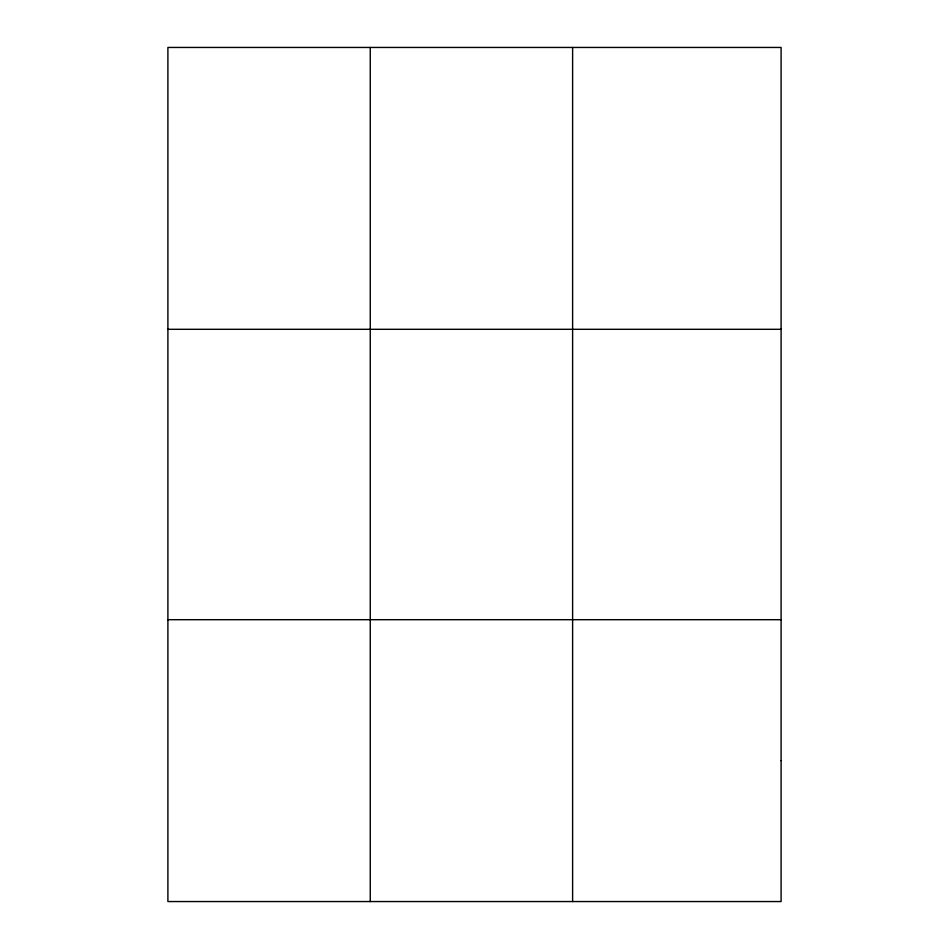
<?xml version="1.0" encoding="UTF-8"?>
<svg xmlns="http://www.w3.org/2000/svg" width="949" height="949" viewBox="0 0 949 949"><rect width="100%" height="100%" fill="white"/><g stroke="black" fill="none" stroke-linecap="round" stroke-linejoin="round"><path stroke-width="1.42" d="M370.252 47.45L370.252 901.55M572.615 47.45L572.615 901.55M167.902 329.303L781.098 329.303M167.902 619.697L781.098 619.697M781.098 760.624L781.098 901.55L167.902 901.55L167.902 47.45L781.098 47.45L781.098 760.624"/></g></svg>
